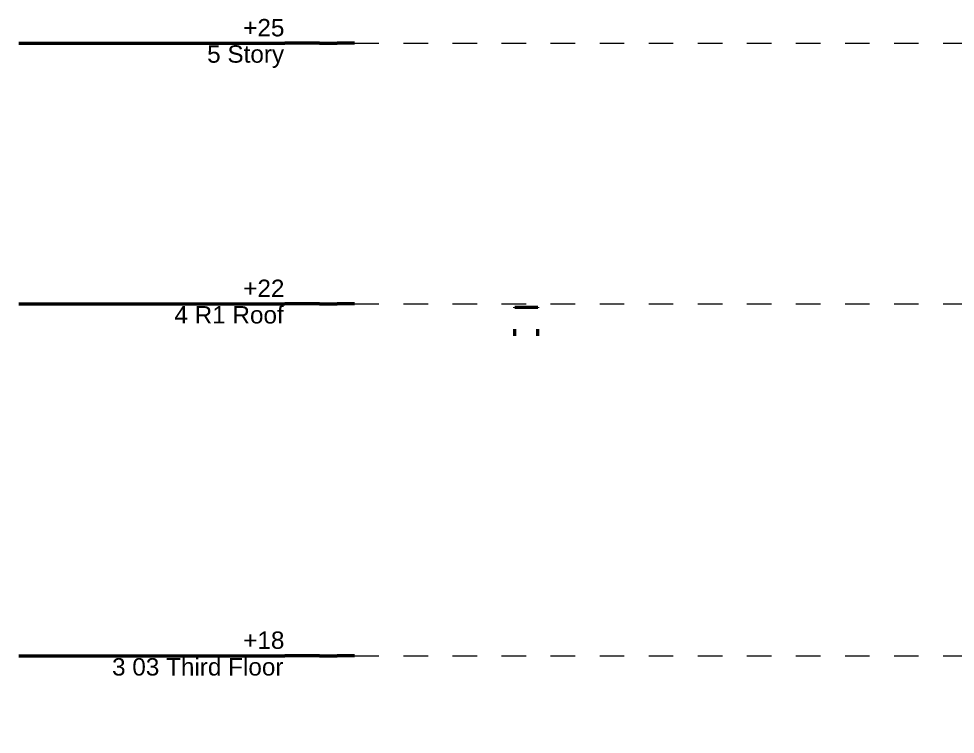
# Model space of a CAD drawing. Header units: millimetres. Extents: x -46169 to 125331, y -86251 to 18123.
# Drawn here: x 101134 to 111909, y -71674 to -63438 of the extents above; entities that cross this region are included whole.
import ezdxf

# ---------------------------------------------------------------- set-up
doc = ezdxf.new("R2010")
doc.units = ezdxf.units.MM
doc.header["$MEASUREMENT"] = 0
doc.linetypes.add('Dashed', pattern=[2822.222233, 1411.111116, -1411.111116])
doc.linetypes.add('Wipeout_Contour', pattern=[1000, 0, -1000])
for name, color, linetype, lineweight, true_color in [('0_Pen_No__105', 7, 'Continuous', 15, 0xa6a6a6), ('0_Pen_No__25', 7, 'Continuous', 50, 0x2a2a2a), ('New_A-15-M_Column_Pen_No__28', 7, 'Continuous', 50, 0x2a2a2a)]:
    doc.layers.add(name, color=color, linetype=linetype, lineweight=lineweight, true_color=true_color)
doc.layers.add('0_Pen_No__6', color=7, linetype='Continuous', lineweight=35)
doc.layers.add('New_A-15-M_Column', color=7, linetype='Continuous')
doc.styles.add('GENERATED_STYLE_1', font='')
doc.styles.get('GENERATED_STYLE_1').set_extended_font_data('Swis721 BT')

# ---------------------------------------------------------------- blocks, each defined once
blk = doc.blocks.new('Section Elem_143_1', base_point=(98842, -82920))
at = {"color": 254, "linetype": 'Wipeout_Contour', "lineweight": 0, "ltscale": 504388.413641}
blk.add_wipeout([(106843, -66766), (107105, -66766), (107105, -66757), (106843, -66757)], dxfattribs=at).dxf.layer = 'New_A-15-M_Column'
at = {"color": 254, "linetype": 'Wipeout_Contour', "lineweight": 0, "ltscale": 504998.594211}
blk.add_wipeout([(106843, -67088), (107105, -67088), (107105, -67010), (106843, -67010)], dxfattribs=at).dxf.layer = 'New_A-15-M_Column'
at = {"color": 254, "linetype": 'Wipeout_Contour', "lineweight": 0, "ltscale": 2528695.285608902}
blk.add_wipeout([(106879, -67610), (106879, -67623), (107069, -67623), (107069, -67610), (106989, -67610), (106981, -67607), (106978, -67600), (106978, -67193), (106981, -67185), (106989, -67182), (107069, -67182), (107069, -67170), (106879, -67170), (106879, -67182), (106959, -67182), (106967, -67185), (106970, -67193), (106970, -67600), (106967, -67607), (106959, -67610)], dxfattribs=at).dxf.layer = 'New_A-15-M_Column'
at = {"color": 254, "linetype": 'Wipeout_Contour', "lineweight": 0, "ltscale": 2572792.092816243}
blk.add_wipeout([(106897, -71233), (106960, -71233), (106967, -71236), (106970, -71243), (106970, -71651), (106967, -71658), (106960, -71661), (106897, -71661), (106897, -71674), (107051, -71674), (107051, -71661), (106988, -71661), (106981, -71658), (106978, -71651), (106978, -71243), (106981, -71236), (106988, -71233), (107051, -71233), (107051, -71220), (106897, -71220)], dxfattribs=at).dxf.layer = 'New_A-15-M_Column'
at = {"layer": 'New_A-15-M_Column_Pen_No__28', "linetype": 'Continuous'}
for p, q in [((106843, -66757), (107105, -66757)), ((106843, -66766), (106843, -66757)), ((107105, -66766), (107105, -66757)), ((106843, -67088), (106843, -67010)), ((107105, -67088), (107105, -67010))]:
    blk.add_line(p, q, dxfattribs=at)
blk = doc.blocks.new('A08 Atria Section & Elevation A_STORY_MARKER', base_point=(98842, -82920))
at = {"layer": '0_Pen_No__105', "linetype": 'Dashed', "ltscale": 0.2}
for p, q in [((104996, -63720), (121469, -63720)), ((104996, -66720), (121469, -66720)), ((104996, -70770), (121469, -70770))]:
    blk.add_line(p, q, dxfattribs=at)
at = {"layer": '0_Pen_No__25', "linetype": 'Continuous'}
for p, q in [((101134, -63720), (104196, -63720)), ((104596, -63720), (104196, -63720)), ((104596, -63720), (104796, -63720)), ((104896, -63720), (104796, -63720)), ((104996, -63720), (104896, -63720)), ((101134, -66720), (104196, -66720)), ((104596, -66720), (104196, -66720)), ((104596, -66720), (104796, -66720)), ((104896, -66720), (104796, -66720)), ((104996, -66720), (104896, -66720)), ((101134, -70770), (104196, -70770)), ((104596, -70770), (104196, -70770)), ((104596, -70770), (104796, -70770)), ((104896, -70770), (104796, -70770)), ((104996, -70770), (104896, -70770))]:
    blk.add_line(p, q, dxfattribs=at)
at = {"layer": '0_Pen_No__6', "char_height": 200, "attachment_point": 1, "style": 'GENERATED_STYLE_1'}
for s, insert in [('\\A1;{\\fSwis721 BT|b0|i0|c0|p34;+25}', (103717, -63441)), ('\\A1;{\\fSwis721 BT|b0|i0|c0|p34;5 Story}', (103302, -63744)), ('\\A1;{\\fSwis721 BT|b0|i0|c0|p34;+22}', (103717, -66441)), ('\\A1;{\\fSwis721 BT|b0|i0|c0|p34;4 R1 Roof}', (102925, -66746)), ('\\A1;{\\fSwis721 BT|b0|i0|c0|p34;+18}', (103717, -70491)), ('\\A1;{\\fSwis721 BT|b0|i0|c0|p34;3 03 Third Floor}', (102208, -70798))]:
    blk.add_mtext(s, dxfattribs=dict(at, insert=insert))

msp = doc.modelspace()

# ---------------------------------------------------------------- block references
at = {"layer": 'New_A-15-M_Column'}
msp.add_blockref('Section Elem_143_1', (98842, -82920), dxfattribs=at)

# ---------------------------------------------------------------- next in the draw order: block references
at = {"linetype": 'Continuous', "lineweight": 0}
msp.add_blockref('A08 Atria Section & Elevation A_STORY_MARKER', (98842, -82920), dxfattribs=at)

doc.saveas('drawing.dxf')
